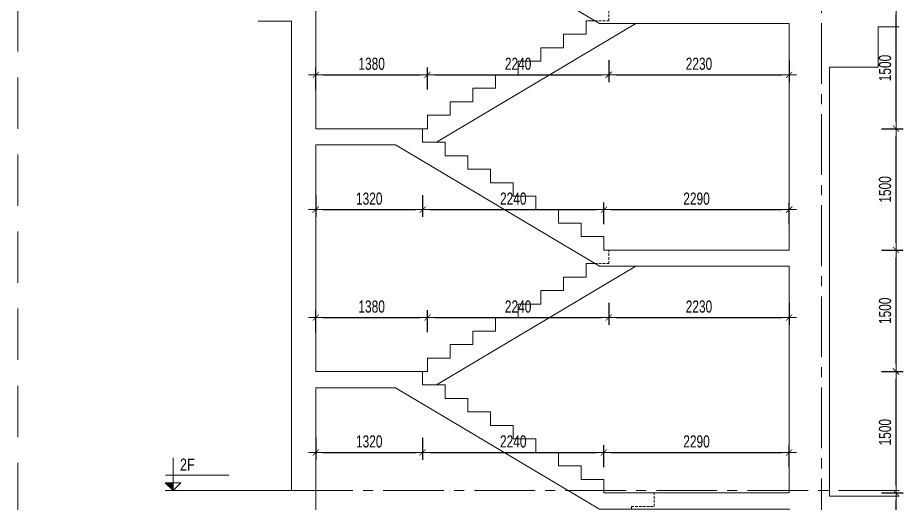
# Model space of a CAD drawing. Header units: millimetres. Extents: x -179076 to 152218, y -28646 to 38481.
# Drawn here: x 89320 to 100264, y -16502 to -10502 of the extents above; entities that cross this region are included whole.
import ezdxf

# ---------------------------------------------------------------- set-up
doc = ezdxf.new("R2010")
doc.units = ezdxf.units.MM
doc.linetypes.add('CENTER2', pattern=[1.125, 0.75, -0.125, 0.125, -0.125])
doc.linetypes.add('HIDDEN2', pattern=[4.762499999999999, 3.175, -1.5875])
doc.layers.get('Defpoints').update_dxf_attribs({"color": 151, "lineweight": 9})
for name, color, linetype, lineweight in [('NDC_S_ANNO', 7, 'Continuous', 20), ('NDC_S_AXIS', 5, 'CENTER2', 13), ('NDC_S_CONTINUOUS', 3, 'Continuous', 20), ('NDC_S_DIM', 1, 'Continuous', 15), ('NDC_S_HIDDEN', 8, 'HIDDEN2', 13), ('NDC_S_SLAB', 2, 'Continuous', 20), ('NDC_S_TEXT SYMBOL', 7, 'Continuous', 20), ('NDC_S_VN TEXT', 7, 'Continuous', 20)]:
    doc.layers.add(name, color=color, linetype=linetype, lineweight=lineweight)
doc.styles.add('NDC_ANNO', font='', dxfattribs={"width": 0.8})
doc.styles.add('NDC_DIM', font='', dxfattribs={"width": 0.75})
doc.styles.get('NDC_ANNO').set_extended_font_data('Dotum')
doc.styles.get('NDC_DIM').set_extended_font_data('Dotum')
doc.dimstyles.new('NDC_dim_60', dxfattribs={"dimscale": 60, "dimtxt": 2.5, "dimasz": 1.5, "dimexe": 1.5, "dimexo": 2.5, "dimgap": 1, "dimtad": 1, "dimdec": 0, "dimzin": 0, "dimdsep": 46, "dimtxsty": 'NDC_DIM', "dimblk": 'DIMMARK', "dimcen": 0.09, "dimdle": 1.2, "dimclrd": 1, "dimclre": 1, "dimclrt": 3, "dimadec": 0, "dimazin": 0, "dimtfac": 1, "dimtdec": 0, "dimtix": 1, "dimtofl": 0, "dimtmove": 0, "dimatfit": 3, "dimfxl": 3, "dimfxlon": 1, "dimtolj": 1, "dimtzin": 0, "dimarcsym": 0})

# ---------------------------------------------------------------- blocks, each defined once
blk = doc.blocks.new('kata_block_CT')
at = {"layer": 'NDC_S_ANNO'}
blk.add_hatch(color=3, dxfattribs=at).paths.add_polyline_path([(0, 1.596954857557648), (-1.612010908633238, 1.596954857557648), (0, 0)])
at = {"layer": 'NDC_S_ANNO', "ltscale": 50}
h = blk.add_hatch(dxfattribs=at)
h.set_pattern_fill('ANSI31', color=256, scale=1.406250541793835, style=0)
h.set_pattern_definition([(45.00000000000001, (0, 5.456968210637569e-12), (-3.157122508925224, 3.157122508925225), [])])
h.paths.add_polyline_path([(0, 1.596954857557648), (0, 0), (1.612010908924276, 1.596954857557648)])
for p, q in [((-1.592704896858777, 3.140833880479477), (11.46947077315417, 3.140833880479477)), ((11.56125648126181, 5.456968210637569e-12), (-1.63869572513795, 5.456968210637569e-12))]:
    blk.add_line(p, q, dxfattribs=at)
for points in [[(0, 6.69495074864426), (0, 0)], [(0, 0), (-1.612010908924276, 1.596954857557648), (0, 1.596954857557648)], [(0, 0), (1.612010908924276, 1.596954857557648), (0, 1.596954857557648)]]:
    blk.add_lwpolyline(points, dxfattribs=at)
at = {"layer": 'NDC_S_ANNO', "color": 8, "ltscale": 50}
blk.add_lwpolyline([(0, 0), (-1.612010908633238, 1.596954857557648), (0, 1.596954857557648)], dxfattribs=at)
at = {"layer": 'NDC_S_TEXT SYMBOL', "color": 3, "style": 'NDC_ANNO', "width": 0.8}
blk.add_attdef('CT', (1.409564409346785, 4.068271311703938), '', height=2.5, dxfattribs=at)
blk = doc.blocks.new('DIMMARK')
at = {"layer": 'NDC_S_DIM', "color": 1}
blk.add_line((-1.5, 0), (1, 0), dxfattribs=at)
at = {"layer": 'NDC_S_DIM', "color": 2, "const_width": 0.1}
blk.add_lwpolyline([(-0.4242640687119285, -0.4242640687119285), (0.4242640687119285, 0.4242640687119285)], dxfattribs=at)
blk = doc.blocks.new('*D942')
at = {"layer": 'Defpoints', "color": 0, "transparency": 16777216}
for p in [(93004.16373734559, -14873.77620349182), (94324.16081126056, -14873.77620349182), (94324.16081126056, -15873.77620349147)]:
    blk.add_point(p, dxfattribs=at)
at = {"layer": 'NDC_S_DIM', "color": 1, "lineweight": -2, "transparency": 16777216}
for p, q in [((93004.16373734559, -15693.77620349147), (93004.16373734559, -15963.77620349147)), ((94324.16081126056, -15693.77620349147), (94324.16081126056, -15963.77620349147)), ((93094.16373734559, -15873.77620349147), (94234.16081126056, -15873.77620349147))]:
    blk.add_line(p, q, dxfattribs=at)
at = {"layer": 'NDC_S_DIM', "color": 1, "lineweight": -2, "transparency": 16777216, "xscale": 90, "yscale": 90, "zscale": 90, "rotation": 180}
blk.add_blockref('DIMMARK', (93004.16373734559, -15873.77620349147), dxfattribs=at)
at = {"layer": 'NDC_S_DIM', "color": 1, "lineweight": -2, "transparency": 16777216, "xscale": 90, "yscale": 90, "zscale": 90}
blk.add_blockref('DIMMARK', (94324.16081126056, -15873.77620349147), dxfattribs=at)
at = {"layer": 'NDC_S_DIM', "color": 3, "transparency": 16777216, "insert": (93664.16227430307, -15738.67443958374), "char_height": 150, "attachment_point": 5, "style": 'NDC_DIM'}
blk.add_mtext('\\A1;1320', dxfattribs=at)
blk = doc.blocks.new('*D943')
at = {"layer": 'Defpoints', "color": 0, "transparency": 16777216}
for p in [(94324.16081126056, -14873.77620349182), (96564.16081126056, -15873.77620349147), (96564.16081126056, -16373.77620349333)]:
    blk.add_point(p, dxfattribs=at)
at = {"layer": 'NDC_S_DIM', "color": 1, "lineweight": -2, "transparency": 16777216}
for p, q in [((94324.16081126056, -15693.77620349147), (94324.16081126056, -15963.77620349147)), ((96564.16081126056, -16053.77620349147), (96564.16081126056, -15783.77620349147)), ((94414.16081126056, -15873.77620349147), (96474.16081126056, -15873.77620349147))]:
    blk.add_line(p, q, dxfattribs=at)
at = {"layer": 'NDC_S_DIM', "color": 1, "lineweight": -2, "transparency": 16777216, "xscale": 90, "yscale": 90, "zscale": 90, "rotation": 180}
blk.add_blockref('DIMMARK', (94324.16081126056, -15873.77620349147), dxfattribs=at)
at = {"layer": 'NDC_S_DIM', "color": 1, "lineweight": -2, "transparency": 16777216, "xscale": 90, "yscale": 90, "zscale": 90}
blk.add_blockref('DIMMARK', (96564.16081126056, -15873.77620349147), dxfattribs=at)
at = {"layer": 'NDC_S_DIM', "color": 3, "transparency": 16777216, "insert": (95444.16081126056, -15738.67443958374), "char_height": 150, "attachment_point": 5, "style": 'NDC_DIM'}
blk.add_mtext('\\A1;2240', dxfattribs=at)
blk = doc.blocks.new('*D944')
at = {"layer": 'Defpoints', "color": 0, "transparency": 16777216}
for p in [(98854.16081123434, -15873.77620349147), (96564.16081126056, -16373.77620349333), (98854.16081123434, -16373.77620349333)]:
    blk.add_point(p, dxfattribs=at)
at = {"layer": 'NDC_S_DIM', "color": 1, "lineweight": -2, "transparency": 16777216}
for p, q in [((96564.16081126056, -16053.77620349147), (96564.16081126056, -15783.77620349147)), ((98854.16081123434, -16053.77620349147), (98854.16081123434, -15783.77620349147)), ((96654.16081126056, -15873.77620349147), (98764.16081123434, -15873.77620349147))]:
    blk.add_line(p, q, dxfattribs=at)
at = {"layer": 'NDC_S_DIM', "color": 1, "lineweight": -2, "transparency": 16777216, "xscale": 90, "yscale": 90, "zscale": 90, "rotation": 180}
blk.add_blockref('DIMMARK', (96564.16081126056, -15873.77620349147), dxfattribs=at)
at = {"layer": 'NDC_S_DIM', "color": 1, "lineweight": -2, "transparency": 16777216, "xscale": 90, "yscale": 90, "zscale": 90}
blk.add_blockref('DIMMARK', (98854.16081123434, -15873.77620349147), dxfattribs=at)
at = {"layer": 'NDC_S_DIM', "color": 3, "transparency": 16777216, "insert": (97709.16081124745, -15738.67443958374), "char_height": 150, "attachment_point": 5, "style": 'NDC_DIM'}
blk.add_mtext('\\A1;2290', dxfattribs=at)
blk = doc.blocks.new('*D945')
at = {"layer": 'Defpoints', "color": 0, "transparency": 16777216}
for p in [(94384.16081126056, -14207.10953682542), (93004.16373734559, -14873.77620349182), (94384.16081126056, -14873.77620349182)]:
    blk.add_point(p, dxfattribs=at)
at = {"layer": 'NDC_S_DIM', "color": 1, "lineweight": -2, "transparency": 16777216}
for p, q in [((93004.16373734559, -14387.10953682542), (93004.16373734559, -14117.10953682542)), ((94384.16081126056, -14387.10953682542), (94384.16081126056, -14117.10953682542)), ((93094.16373734559, -14207.10953682542), (94294.16081126056, -14207.10953682542))]:
    blk.add_line(p, q, dxfattribs=at)
at = {"layer": 'NDC_S_DIM', "color": 1, "lineweight": -2, "transparency": 16777216, "xscale": 90, "yscale": 90, "zscale": 90, "rotation": 180}
blk.add_blockref('DIMMARK', (93004.16373734559, -14207.10953682542), dxfattribs=at)
at = {"layer": 'NDC_S_DIM', "color": 1, "lineweight": -2, "transparency": 16777216, "xscale": 90, "yscale": 90, "zscale": 90}
blk.add_blockref('DIMMARK', (94384.16081126056, -14207.10953682542), dxfattribs=at)
at = {"layer": 'NDC_S_DIM', "color": 3, "transparency": 16777216, "insert": (93694.16227430307, -14072.00777291769), "char_height": 150, "attachment_point": 5, "style": 'NDC_DIM'}
blk.add_mtext('\\A1;1380', dxfattribs=at)
blk = doc.blocks.new('*D946')
at = {"layer": 'Defpoints', "color": 0, "transparency": 16777216}
for p in [(96624.16081126056, -13540.44287015903), (96624.16081126056, -14207.10953682542), (94384.16081126056, -14873.77620349182)]:
    blk.add_point(p, dxfattribs=at)
at = {"layer": 'NDC_S_DIM', "color": 1, "lineweight": -2, "transparency": 16777216}
for p, q in [((94384.16081126056, -14387.10953682542), (94384.16081126056, -14117.10953682542)), ((96624.16081126056, -14027.10953682542), (96624.16081126056, -14297.10953682542)), ((94474.16081126056, -14207.10953682542), (96534.16081126056, -14207.10953682542))]:
    blk.add_line(p, q, dxfattribs=at)
at = {"layer": 'NDC_S_DIM', "color": 1, "lineweight": -2, "transparency": 16777216, "xscale": 90, "yscale": 90, "zscale": 90, "rotation": 180}
blk.add_blockref('DIMMARK', (94384.16081126056, -14207.10953682542), dxfattribs=at)
at = {"layer": 'NDC_S_DIM', "color": 1, "lineweight": -2, "transparency": 16777216, "xscale": 90, "yscale": 90, "zscale": 90}
blk.add_blockref('DIMMARK', (96624.16081126056, -14207.10953682542), dxfattribs=at)
at = {"layer": 'NDC_S_DIM', "color": 3, "transparency": 16777216, "insert": (95504.16081126056, -14072.00777291769), "char_height": 150, "attachment_point": 5, "style": 'NDC_DIM'}
blk.add_mtext('\\A1;2240', dxfattribs=at)
blk = doc.blocks.new('*D947')
at = {"layer": 'Defpoints', "color": 0, "transparency": 16777216}
for p in [(96624.16081126056, -13540.44287015903), (98854.16081123434, -13573.7762034945), (98854.16081123434, -14207.10953682542)]:
    blk.add_point(p, dxfattribs=at)
at = {"layer": 'NDC_S_DIM', "color": 1, "lineweight": -2, "transparency": 16777216}
for p, q in [((96624.16081126056, -14027.10953682542), (96624.16081126056, -14297.10953682542)), ((98854.16081123434, -14027.10953682542), (98854.16081123434, -14297.10953682542)), ((96714.16081126056, -14207.10953682542), (98764.16081123434, -14207.10953682542))]:
    blk.add_line(p, q, dxfattribs=at)
at = {"layer": 'NDC_S_DIM', "color": 1, "lineweight": -2, "transparency": 16777216, "xscale": 90, "yscale": 90, "zscale": 90, "rotation": 180}
blk.add_blockref('DIMMARK', (96624.16081126056, -14207.10953682542), dxfattribs=at)
at = {"layer": 'NDC_S_DIM', "color": 1, "lineweight": -2, "transparency": 16777216, "xscale": 90, "yscale": 90, "zscale": 90}
blk.add_blockref('DIMMARK', (98854.16081123434, -14207.10953682542), dxfattribs=at)
at = {"layer": 'NDC_S_DIM', "color": 3, "transparency": 16777216, "insert": (97739.16081124745, -14072.00777291769), "char_height": 150, "attachment_point": 5, "style": 'NDC_DIM'}
blk.add_mtext('\\A1;2230', dxfattribs=at)
blk = doc.blocks.new('*D948')
at = {"layer": 'Defpoints', "color": 0, "transparency": 16777216}
for p in [(93004.16373734559, -11873.77620349298), (94324.16081126056, -11873.77620349298), (94324.16081126056, -12873.77620349263)]:
    blk.add_point(p, dxfattribs=at)
at = {"layer": 'NDC_S_DIM', "color": 1, "lineweight": -2, "transparency": 16777216}
for p, q in [((93004.16373734559, -12693.77620349263), (93004.16373734559, -12963.77620349263)), ((94324.16081126056, -12693.77620349263), (94324.16081126056, -12963.77620349263)), ((93094.16373734559, -12873.77620349263), (94234.16081126056, -12873.77620349263))]:
    blk.add_line(p, q, dxfattribs=at)
at = {"layer": 'NDC_S_DIM', "color": 1, "lineweight": -2, "transparency": 16777216, "xscale": 90, "yscale": 90, "zscale": 90, "rotation": 180}
blk.add_blockref('DIMMARK', (93004.16373734559, -12873.77620349263), dxfattribs=at)
at = {"layer": 'NDC_S_DIM', "color": 1, "lineweight": -2, "transparency": 16777216, "xscale": 90, "yscale": 90, "zscale": 90}
blk.add_blockref('DIMMARK', (94324.16081126056, -12873.77620349263), dxfattribs=at)
at = {"layer": 'NDC_S_DIM', "color": 3, "transparency": 16777216, "insert": (93664.16227430307, -12738.6744395849), "char_height": 150, "attachment_point": 5, "style": 'NDC_DIM'}
blk.add_mtext('\\A1;1320', dxfattribs=at)
blk = doc.blocks.new('*D949')
at = {"layer": 'Defpoints', "color": 0, "transparency": 16777216}
for p in [(94324.16081126056, -11873.77620349298), (96564.16081126056, -12873.77620349263), (96564.16081126056, -13373.7762034945)]:
    blk.add_point(p, dxfattribs=at)
at = {"layer": 'NDC_S_DIM', "color": 1, "lineweight": -2, "transparency": 16777216}
for p, q in [((94324.16081126056, -12693.77620349263), (94324.16081126056, -12963.77620349263)), ((96564.16081126056, -13053.77620349263), (96564.16081126056, -12783.77620349263)), ((94414.16081126056, -12873.77620349263), (96474.16081126056, -12873.77620349263))]:
    blk.add_line(p, q, dxfattribs=at)
at = {"layer": 'NDC_S_DIM', "color": 1, "lineweight": -2, "transparency": 16777216, "xscale": 90, "yscale": 90, "zscale": 90, "rotation": 180}
blk.add_blockref('DIMMARK', (94324.16081126056, -12873.77620349263), dxfattribs=at)
at = {"layer": 'NDC_S_DIM', "color": 1, "lineweight": -2, "transparency": 16777216, "xscale": 90, "yscale": 90, "zscale": 90}
blk.add_blockref('DIMMARK', (96564.16081126056, -12873.77620349263), dxfattribs=at)
at = {"layer": 'NDC_S_DIM', "color": 3, "transparency": 16777216, "insert": (95444.16081126056, -12738.6744395849), "char_height": 150, "attachment_point": 5, "style": 'NDC_DIM'}
blk.add_mtext('\\A1;2240', dxfattribs=at)
blk = doc.blocks.new('*D950')
at = {"layer": 'Defpoints', "color": 0, "transparency": 16777216}
for p in [(98854.16081123434, -12873.77620349263), (96564.16081126056, -13373.7762034945), (98854.16081123434, -13373.7762034945)]:
    blk.add_point(p, dxfattribs=at)
at = {"layer": 'NDC_S_DIM', "color": 1, "lineweight": -2, "transparency": 16777216}
for p, q in [((96564.16081126056, -13053.77620349263), (96564.16081126056, -12783.77620349263)), ((98854.16081123434, -13053.77620349263), (98854.16081123434, -12783.77620349263)), ((96654.16081126056, -12873.77620349263), (98764.16081123434, -12873.77620349263))]:
    blk.add_line(p, q, dxfattribs=at)
at = {"layer": 'NDC_S_DIM', "color": 1, "lineweight": -2, "transparency": 16777216, "xscale": 90, "yscale": 90, "zscale": 90, "rotation": 180}
blk.add_blockref('DIMMARK', (96564.16081126056, -12873.77620349263), dxfattribs=at)
at = {"layer": 'NDC_S_DIM', "color": 1, "lineweight": -2, "transparency": 16777216, "xscale": 90, "yscale": 90, "zscale": 90}
blk.add_blockref('DIMMARK', (98854.16081123434, -12873.77620349263), dxfattribs=at)
at = {"layer": 'NDC_S_DIM', "color": 3, "transparency": 16777216, "insert": (97709.16081124745, -12738.6744395849), "char_height": 150, "attachment_point": 5, "style": 'NDC_DIM'}
blk.add_mtext('\\A1;2290', dxfattribs=at)
blk = doc.blocks.new('*D951')
at = {"layer": 'Defpoints', "color": 0, "transparency": 16777216}
for p in [(94384.16081126056, -11207.10953682671), (93004.16373734559, -11873.77620349298), (94384.16081126056, -11873.77620349298)]:
    blk.add_point(p, dxfattribs=at)
at = {"layer": 'NDC_S_DIM', "color": 1, "lineweight": -2, "transparency": 16777216}
for p, q in [((93004.16373734559, -11387.10953682671), (93004.16373734559, -11117.10953682671)), ((94384.16081126056, -11387.10953682671), (94384.16081126056, -11117.10953682671)), ((93094.16373734559, -11207.10953682671), (94294.16081126056, -11207.10953682671))]:
    blk.add_line(p, q, dxfattribs=at)
at = {"layer": 'NDC_S_DIM', "color": 1, "lineweight": -2, "transparency": 16777216, "xscale": 90, "yscale": 90, "zscale": 90, "rotation": 180}
blk.add_blockref('DIMMARK', (93004.16373734559, -11207.10953682671), dxfattribs=at)
at = {"layer": 'NDC_S_DIM', "color": 1, "lineweight": -2, "transparency": 16777216, "xscale": 90, "yscale": 90, "zscale": 90}
blk.add_blockref('DIMMARK', (94384.16081126056, -11207.10953682671), dxfattribs=at)
at = {"layer": 'NDC_S_DIM', "color": 3, "transparency": 16777216, "insert": (93694.16227430307, -11072.00777291897), "char_height": 150, "attachment_point": 5, "style": 'NDC_DIM'}
blk.add_mtext('\\A1;1380', dxfattribs=at)
blk = doc.blocks.new('*D952')
at = {"layer": 'Defpoints', "color": 0, "transparency": 16777216}
for p in [(96624.16081126056, -10540.44287016019), (96624.16081126056, -11207.10953682671), (94384.16081126056, -11873.77620349298)]:
    blk.add_point(p, dxfattribs=at)
at = {"layer": 'NDC_S_DIM', "color": 1, "lineweight": -2, "transparency": 16777216}
for p, q in [((96624.16081126056, -11027.10953682671), (96624.16081126056, -11297.10953682671)), ((94384.16081126056, -11387.10953682671), (94384.16081126056, -11117.10953682671)), ((94474.16081126056, -11207.10953682671), (96534.16081126056, -11207.10953682671))]:
    blk.add_line(p, q, dxfattribs=at)
at = {"layer": 'NDC_S_DIM', "color": 1, "lineweight": -2, "transparency": 16777216, "xscale": 90, "yscale": 90, "zscale": 90, "rotation": 180}
blk.add_blockref('DIMMARK', (94384.16081126056, -11207.10953682671), dxfattribs=at)
at = {"layer": 'NDC_S_DIM', "color": 1, "lineweight": -2, "transparency": 16777216, "xscale": 90, "yscale": 90, "zscale": 90}
blk.add_blockref('DIMMARK', (96624.16081126056, -11207.10953682671), dxfattribs=at)
at = {"layer": 'NDC_S_DIM', "color": 3, "transparency": 16777216, "insert": (95504.16081126056, -11072.00777291897), "char_height": 150, "attachment_point": 5, "style": 'NDC_DIM'}
blk.add_mtext('\\A1;2240', dxfattribs=at)
blk = doc.blocks.new('*D953')
at = {"layer": 'Defpoints', "color": 0, "transparency": 16777216}
for p in [(96624.16081126056, -10540.44287016019), (98854.16081123434, -10573.77620349333), (98854.16081123434, -11207.10953682671)]:
    blk.add_point(p, dxfattribs=at)
at = {"layer": 'NDC_S_DIM', "color": 1, "lineweight": -2, "transparency": 16777216}
for p, q in [((96624.16081126056, -11027.10953682671), (96624.16081126056, -11297.10953682671)), ((98854.16081123434, -11027.10953682671), (98854.16081123434, -11297.10953682671)), ((96714.16081126056, -11207.10953682671), (98764.16081123434, -11207.10953682671))]:
    blk.add_line(p, q, dxfattribs=at)
at = {"layer": 'NDC_S_DIM', "color": 1, "lineweight": -2, "transparency": 16777216, "xscale": 90, "yscale": 90, "zscale": 90, "rotation": 180}
blk.add_blockref('DIMMARK', (96624.16081126056, -11207.10953682671), dxfattribs=at)
at = {"layer": 'NDC_S_DIM', "color": 1, "lineweight": -2, "transparency": 16777216, "xscale": 90, "yscale": 90, "zscale": 90}
blk.add_blockref('DIMMARK', (98854.16081123434, -11207.10953682671), dxfattribs=at)
at = {"layer": 'NDC_S_DIM', "color": 3, "transparency": 16777216, "insert": (97739.16081124745, -11072.00777291897), "char_height": 150, "attachment_point": 5, "style": 'NDC_DIM'}
blk.add_mtext('\\A1;2230', dxfattribs=at)
blk = doc.blocks.new('*D1268')
at = {"layer": 'Defpoints', "color": 0, "transparency": 16777216}
for p in [(96564.16081126059, -16373.77620349334), (100174.3722138642, -16373.77620349334), (94664.16081126059, -18040.44287015834)]:
    blk.add_point(p, dxfattribs=at)
at = {"layer": 'NDC_S_DIM', "color": 1, "lineweight": -2, "transparency": 16777216}
for p, q in [((99994.37221386423, -16373.77620349334), (100264.3722138642, -16373.77620349334)), ((100174.3722138642, -17950.44287015834), (100174.3722138642, -16463.77620349334)), ((99994.37221386423, -18040.44287015834), (100264.3722138642, -18040.44287015834))]:
    blk.add_line(p, q, dxfattribs=at)
at = {"layer": 'NDC_S_DIM', "color": 1, "lineweight": -2, "transparency": 16777216, "xscale": 90, "yscale": 90, "zscale": 90}
for p, rotation in [((100174.3722138642, -16373.77620349334), 90), ((100174.3722138642, -18040.44287015834), 270)]:
    blk.add_blockref('DIMMARK', p, dxfattribs=dict(at, rotation=rotation))
at = {"layer": 'NDC_S_DIM', "color": 3, "transparency": 16777216, "insert": (100039.2704499565, -17207.10953682586), "char_height": 150, "attachment_point": 5, "rotation": 90, "style": 'NDC_DIM'}
blk.add_mtext('\\A1;1667', dxfattribs=at)
blk = doc.blocks.new('*D1269')
at = {"layer": 'Defpoints', "color": 0, "transparency": 16777216}
for p in [(94384.16081126059, -14873.77620349183), (100174.3722138643, -14873.77620349183), (96564.16081126059, -16373.77620349334)]:
    blk.add_point(p, dxfattribs=at)
at = {"layer": 'NDC_S_DIM', "color": 1, "lineweight": -2, "transparency": 16777216}
for p, q in [((99994.37221386429, -14873.77620349183), (100264.3722138643, -14873.77620349183)), ((100174.3722138643, -16283.77620349334), (100174.3722138643, -14963.77620349183)), ((99994.37221386429, -16373.77620349334), (100264.3722138643, -16373.77620349334))]:
    blk.add_line(p, q, dxfattribs=at)
at = {"layer": 'NDC_S_DIM', "color": 1, "lineweight": -2, "transparency": 16777216, "xscale": 90, "yscale": 90, "zscale": 90}
for p, rotation in [((100174.3722138643, -14873.77620349183), 90), ((100174.3722138643, -16373.77620349334), 270)]:
    blk.add_blockref('DIMMARK', p, dxfattribs=dict(at, rotation=rotation))
at = {"layer": 'NDC_S_DIM', "color": 3, "transparency": 16777216, "insert": (100039.2704499565, -15623.77620349261), "char_height": 150, "attachment_point": 5, "rotation": 90, "style": 'NDC_DIM'}
blk.add_mtext('\\A1;1500', dxfattribs=at)
blk = doc.blocks.new('*D1270')
at = {"layer": 'Defpoints', "color": 0, "transparency": 16777216}
for p in [(96564.16081126059, -13373.7762034945), (100174.3722138643, -13373.7762034945), (94384.16081126059, -14873.77620349183)]:
    blk.add_point(p, dxfattribs=at)
at = {"layer": 'NDC_S_DIM', "color": 1, "lineweight": -2, "transparency": 16777216}
for p, q in [((99994.37221386435, -13373.7762034945), (100264.3722138643, -13373.7762034945)), ((100174.3722138643, -14783.77620349183), (100174.3722138643, -13463.7762034945)), ((99994.37221386435, -14873.77620349183), (100264.3722138643, -14873.77620349183))]:
    blk.add_line(p, q, dxfattribs=at)
at = {"layer": 'NDC_S_DIM', "color": 1, "lineweight": -2, "transparency": 16777216, "xscale": 90, "yscale": 90, "zscale": 90}
for p, rotation in [((100174.3722138643, -13373.7762034945), 90), ((100174.3722138643, -14873.77620349183), 270)]:
    blk.add_blockref('DIMMARK', p, dxfattribs=dict(at, rotation=rotation))
at = {"layer": 'NDC_S_DIM', "color": 3, "transparency": 16777216, "insert": (100039.2704499566, -14123.77620349319), "char_height": 150, "attachment_point": 5, "rotation": 90, "style": 'NDC_DIM'}
blk.add_mtext('\\A1;1500', dxfattribs=at)
blk = doc.blocks.new('*D1271')
at = {"layer": 'Defpoints', "color": 0, "transparency": 16777216}
for p in [(94354.16081126059, -11873.77620349299), (100174.3722138644, -11873.77620349299), (96564.16081126059, -13373.7762034945)]:
    blk.add_point(p, dxfattribs=at)
at = {"layer": 'NDC_S_DIM', "color": 1, "lineweight": -2, "transparency": 16777216}
for p, q in [((99994.37221386441, -11873.77620349299), (100264.3722138644, -11873.77620349299)), ((100174.3722138644, -13283.7762034945), (100174.3722138644, -11963.77620349299)), ((99994.37221386441, -13373.7762034945), (100264.3722138644, -13373.7762034945))]:
    blk.add_line(p, q, dxfattribs=at)
at = {"layer": 'NDC_S_DIM', "color": 1, "lineweight": -2, "transparency": 16777216, "xscale": 90, "yscale": 90, "zscale": 90}
for p, rotation in [((100174.3722138644, -11873.77620349299), 90), ((100174.3722138644, -13373.7762034945), 270)]:
    blk.add_blockref('DIMMARK', p, dxfattribs=dict(at, rotation=rotation))
at = {"layer": 'NDC_S_DIM', "color": 3, "transparency": 16777216, "insert": (100039.2704499566, -12623.77620349377), "char_height": 150, "attachment_point": 5, "rotation": 90, "style": 'NDC_DIM'}
blk.add_mtext('\\A1;1500', dxfattribs=at)
blk = doc.blocks.new('*D1272')
at = {"layer": 'Defpoints', "color": 0, "transparency": 16777216}
for p in [(96564.16081126062, -10373.77620349334), (100174.3722138645, -10373.77620349334), (94354.16081126059, -11873.77620349299)]:
    blk.add_point(p, dxfattribs=at)
at = {"layer": 'NDC_S_DIM', "color": 1, "lineweight": -2, "transparency": 16777216}
for p, q in [((99994.37221386447, -10373.77620349334), (100264.3722138645, -10373.77620349334)), ((100174.3722138645, -11783.77620349299), (100174.3722138645, -10463.77620349334)), ((99994.37221386447, -11873.77620349299), (100264.3722138645, -11873.77620349299))]:
    blk.add_line(p, q, dxfattribs=at)
at = {"layer": 'NDC_S_DIM', "color": 1, "lineweight": -2, "transparency": 16777216, "xscale": 90, "yscale": 90, "zscale": 90}
for p, rotation in [((100174.3722138645, -10373.77620349334), 90), ((100174.3722138645, -11873.77620349299), 270)]:
    blk.add_blockref('DIMMARK', p, dxfattribs=dict(at, rotation=rotation))
at = {"layer": 'NDC_S_DIM', "color": 3, "transparency": 16777216, "insert": (100039.2704499567, -11123.77620349319), "char_height": 150, "attachment_point": 5, "rotation": 90, "style": 'NDC_DIM'}
blk.add_mtext('\\A1;1500', dxfattribs=at)

msp = doc.modelspace()

# ---------------------------------------------------------------- linework, layer by layer
at = {"layer": 'NDC_S_AXIS', "ltscale": 1000}
for p, q in [((99254.16081124994, 2929.701480949757), (99254.16081124988, -27913.9515152982)), ((100213.2285346719, -16343.77620349357), (91146.01202433523, -16343.77620349357))]:
    msp.add_line(p, q, dxfattribs=at)
at = {"layer": 'NDC_S_CONTINUOUS'}
for p, q in [((96959.17999237242, -10573.77620349566), (94495.17999237588, -12040.44287015973)), ((96959.1799923723, -13573.7762034945), (94495.17999237588, -15040.44287015845))]:
    msp.add_line(p, q, dxfattribs=at)
for points in [[(96453.14163014568, -10540.44287016019), (96344.16081126056, -10540.44287016019), (96344.16081126056, -10707.10953682682), (96064.16081126056, -10707.10953682682), (96064.16081126056, -10873.77620349345), (95784.16081126056, -10873.77620349345), (95784.16081126056, -11040.44287016008), (95504.16081126056, -11040.44287016008), (95504.16081126056, -11207.10953682671), (95224.16081126056, -11207.10953682671), (95224.16081126056, -11373.77620349322), (94944.16081126056, -11373.77620349322), (94944.16081126056, -11540.44287015984), (94664.16081126056, -11540.44287015984), (94664.16081126056, -11707.10953682647), (94384.16081126056, -11707.10953682647), (94384.16081126056, -11873.77620349298), (94324.16081126056, -11873.77620349298)], [(96453.14163014178, -13540.44287015903), (96344.16081126056, -13540.44287015903), (96344.16081126056, -13707.10953682566), (96064.16081126056, -13707.10953682566), (96064.16081126056, -13873.77620349229), (95784.16081126056, -13873.77620349229), (95784.16081126056, -14040.4428701588), (95504.16081126056, -14040.4428701588), (95504.16081126056, -14207.10953682542), (95224.16081126056, -14207.10953682542), (95224.16081126056, -14373.77620349205), (94944.16081126056, -14373.77620349205), (94944.16081126056, -14540.44287015868), (94664.16081126056, -14540.44287015868), (94664.16081126056, -14707.10953682531), (94384.16081126056, -14707.10953682531), (94384.16081126056, -14873.77620349182), (94324.16081126056, -14873.77620349182)]]:
    msp.add_lwpolyline(points, dxfattribs=at)
at = {"layer": 'NDC_S_HIDDEN', "ltscale": 200}
msp.add_line((89320.06160244202, 4953.557898173539), (89320.06160244202, -28646.44210178825), dxfattribs=at)
at = {"layer": 'NDC_S_HIDDEN', "ltscale": 10}
for points in [[(96453.14163014542, -10540.44287016019), (96624.16081126056, -10540.44287016019), (96624.16081126056, -10377.94287016019)], [(96453.14163014544, -10540.44287016019), (96624.16081126059, -10540.44287016019), (96624.16081126059, -10377.94287016019)], [(96453.14163014542, -13540.44287015903), (96624.16081126056, -13540.44287015903), (96624.16081126056, -13377.94287015903)], [(96904.16081126059, -16573.77620349333), (96904.16081126059, -16540.44287015798), (97184.16081126059, -16540.44287015798), (97184.16081126059, -16373.77620349333)]]:
    msp.add_lwpolyline(points, dxfattribs=at)
at = {"layer": 'NDC_S_SLAB'}
for p, q in [((93004.16373734563, -9073.77620349182), (93004.16373734559, -11873.77620349298)), ((96509.14163014533, -10573.77620349333), (93989.14163014574, -9073.77620349182)), ((92291.04335661752, -10543.77620349357), (92704.16081136711, -10543.77620349357)), ((92704.16081130401, -10543.77620349357), (92704.16081130398, -16343.77620349345)), ((99954.16081123434, -10613.77620349578), (99954.16081123434, -11113.77620349578)), ((93989.1416301457, -12073.77620349298), (93004.16373734559, -12073.77620349298)), ((96509.1416301453, -13573.7762034945), (93989.1416301457, -12073.77620349298)), ((98854.16081123434, -13573.7762034945), (96509.1416301453, -13573.7762034945)), ((93989.1416301457, -15073.77620349182), (93004.16373734559, -15073.77620349182)), ((92291.04335654686, -16343.77620349357), (92704.16081129645, -16343.77620349357))]:
    msp.add_line(p, q, dxfattribs=at)
for points in [[(98854.16081123434, -10573.77620349333), (96509.1416301453, -10573.77620349333)], [(98854.1608112344, -10573.77620349333), (96509.14163014533, -10573.77620349333)], [(98854.16081123434, -10573.77620349333), (98854.16081123434, -13373.7762034945)], [(98854.1608112344, -10573.77620349333), (98854.1608112344, -10955.83352151671)], [(100213.2285346719, -10613.77620349578), (99954.16081123434, -10613.77620349578)], [(99354.16081124994, -16413.77620349333), (99354.16081124994, -11113.77620349578), (99954.16081123434, -11113.77620349578)], [(93004.16373734559, -11873.77620349298), (94324.16081126056, -11873.77620349298), (94324.16081126056, -12040.44287015973), (94604.16081126056, -12040.44287015973), (94604.16081126056, -12207.10953682624), (94884.16081126056, -12207.10953682624), (94884.16081126056, -12373.77620349287), (95164.16081126056, -12373.77620349287), (95164.16081126056, -12540.4428701595), (95444.16081126056, -12540.4428701595), (95444.16081126056, -12707.10953682601), (95724.16081126056, -12707.10953682601), (95724.16081126056, -12873.77620349263), (96004.16081126056, -12873.77620349263), (96004.16081126056, -13040.44287015926), (96284.16081126056, -13040.44287015926), (96284.16081126056, -13207.10953682589), (96564.16081126056, -13207.10953682589), (96564.16081126056, -13373.7762034945), (98854.16081123434, -13373.7762034945)], [(93004.16373734559, -14873.77620349182), (93004.16373734559, -12073.77620349298)], [(98854.16081123434, -13573.7762034945), (98854.16081123434, -16373.77620349333)], [(93004.16373734559, -14873.77620349182), (94324.16081126056, -14873.77620349182), (94324.16081126056, -15040.44287015845), (94604.16081126056, -15040.44287015845), (94604.16081126056, -15207.10953682508), (94884.16081126056, -15207.10953682508), (94884.16081126056, -15373.7762034917), (95164.16081126056, -15373.7762034917), (95164.16081126056, -15540.44287015833), (95444.16081126056, -15540.44287015833), (95444.16081126056, -15707.10953682484), (95724.16081126056, -15707.10953682484), (95724.16081126056, -15873.77620349147), (96004.16081126056, -15873.77620349147), (96004.16081126056, -16040.4428701581), (96284.16081126056, -16040.4428701581), (96284.16081126056, -16207.10953682461), (96564.16081126056, -16207.10953682461), (96564.16081126056, -16373.77620349333)], [(93004.16373734559, -18040.44287015833), (93004.16373734559, -15073.77620349182)], [(98854.16081123434, -19707.1095368274), (98854.16081123434, -16573.77620349333), (96509.14163014533, -16573.77620349333), (93989.1416301457, -15073.77620349182)], [(96564.16081126056, -16373.77620349333), (98854.16081123434, -16373.77620349333)], [(99354.16081124994, -16413.77620349333), (100213.2285346719, -16413.77620349333)]]:
    msp.add_lwpolyline(points, dxfattribs=at)

# ---------------------------------------------------------------- block references
at = {"layer": 'NDC_S_VN TEXT', "xscale": 60, "yscale": 60, "zscale": 60}
msp.add_blockref('kata_block_CT', (91240.36550738949, -16343.7762026245), dxfattribs=at).add_auto_attribs({'CT': '2F'})

# ---------------------------------------------------------------- dimensions: what is measured, and where the dimension line sits
at = {"layer": 'NDC_S_DIM'}
for base, p1, p2, picture, middle in [((100174.3722138645, -10373.77620349334), (94354.16081126056, -11873.77620349298), (96564.16081126059, -10373.77620349333), '*D1272', (100039.2704499567, -11123.77620349319)), ((100174.3722138644, -11873.77620349299), (96564.16081126056, -13373.7762034945), (94354.16081126056, -11873.77620349298), '*D1271', (100039.2704499566, -12623.77620349377)), ((100174.3722138643, -13373.7762034945), (94384.16081126056, -14873.77620349182), (96564.16081126056, -13373.7762034945), '*D1270', (100039.2704499566, -14123.77620349319)), ((100174.3722138643, -14873.77620349183), (96564.16081126056, -16373.77620349333), (94384.16081126056, -14873.77620349182), '*D1269', (100039.2704499565, -15623.77620349261)), ((100174.3722138642, -16373.77620349334), (94664.16081126056, -18040.44287015833), (96564.16081126056, -16373.77620349333), '*D1268', (100039.2704499565, -17207.10953682586))]:
    dim = msp.add_linear_dim(base=base, p1=p1, p2=p2, angle=90, dimstyle='NDC_dim_60', override={"dimtmove": 1}, dxfattribs=at)
    dim.commit()
    dim.dimension.update_dxf_attribs({"geometry": picture, "text_midpoint": middle})
for base, p1, p2, picture, middle in [((96624.16081126056, -11207.10953682671), (94384.16081126056, -11873.77620349298), (96624.16081126056, -10540.44287016019), '*D952', (95504.16081126056, -11072.00777291897)), ((98854.16081123434, -11207.10953682671), (96624.16081126056, -10540.44287016019), (98854.16081123434, -10573.77620349333), '*D953', (97739.16081124745, -11072.00777291897)), ((96564.16081126056, -12873.77620349263), (94324.16081126056, -11873.77620349298), (96564.16081126056, -13373.7762034945), '*D949', (95444.16081126056, -12738.6744395849)), ((98854.16081123434, -12873.77620349263), (96564.16081126056, -13373.7762034945), (98854.16081123434, -13373.7762034945), '*D950', (97709.16081124745, -12738.6744395849)), ((96624.16081126056, -14207.10953682542), (94384.16081126056, -14873.77620349182), (96624.16081126056, -13540.44287015903), '*D946', (95504.16081126056, -14072.00777291769)), ((98854.16081123434, -14207.10953682542), (96624.16081126056, -13540.44287015903), (98854.16081123434, -13573.7762034945), '*D947', (97739.16081124745, -14072.00777291769)), ((96564.16081126056, -15873.77620349147), (94324.16081126056, -14873.77620349182), (96564.16081126056, -16373.77620349333), '*D943', (95444.16081126056, -15738.67443958374)), ((98854.16081123434, -15873.77620349147), (96564.16081126056, -16373.77620349333), (98854.16081123434, -16373.77620349333), '*D944', (97709.16081124745, -15738.67443958374))]:
    dim = msp.add_linear_dim(base=base, p1=p1, p2=p2, dimstyle='NDC_dim_60', override={"dimtmove": 1}, dxfattribs=at)
    dim.commit()
    dim.dimension.update_dxf_attribs({"geometry": picture, "text_midpoint": middle})
for base, p1, p2, picture, middle in [((94384.16081126056, -11207.10953682671), (93004.16373734559, -11873.77620349298), (94384.16081126056, -11873.77620349298), '*D951', (93694.16227430307, -11072.00777291897)), ((94324.16081126056, -12873.77620349263), (93004.16373734559, -11873.77620349298), (94324.16081126056, -11873.77620349298), '*D948', (93664.16227430307, -12738.6744395849)), ((94384.16081126056, -14207.10953682542), (93004.16373734559, -14873.77620349182), (94384.16081126056, -14873.77620349182), '*D945', (93694.16227430307, -14072.00777291769)), ((94324.16081126056, -15873.77620349147), (93004.16373734559, -14873.77620349182), (94324.16081126056, -14873.77620349182), '*D942', (93664.16227430307, -15738.67443958374))]:
    dim = msp.add_linear_dim(base=base, p1=p1, p2=p2, dimstyle='NDC_dim_60', dxfattribs=at)
    dim.commit()
    dim.dimension.update_dxf_attribs({"geometry": picture, "text_midpoint": middle})

doc.saveas('drawing.dxf')
